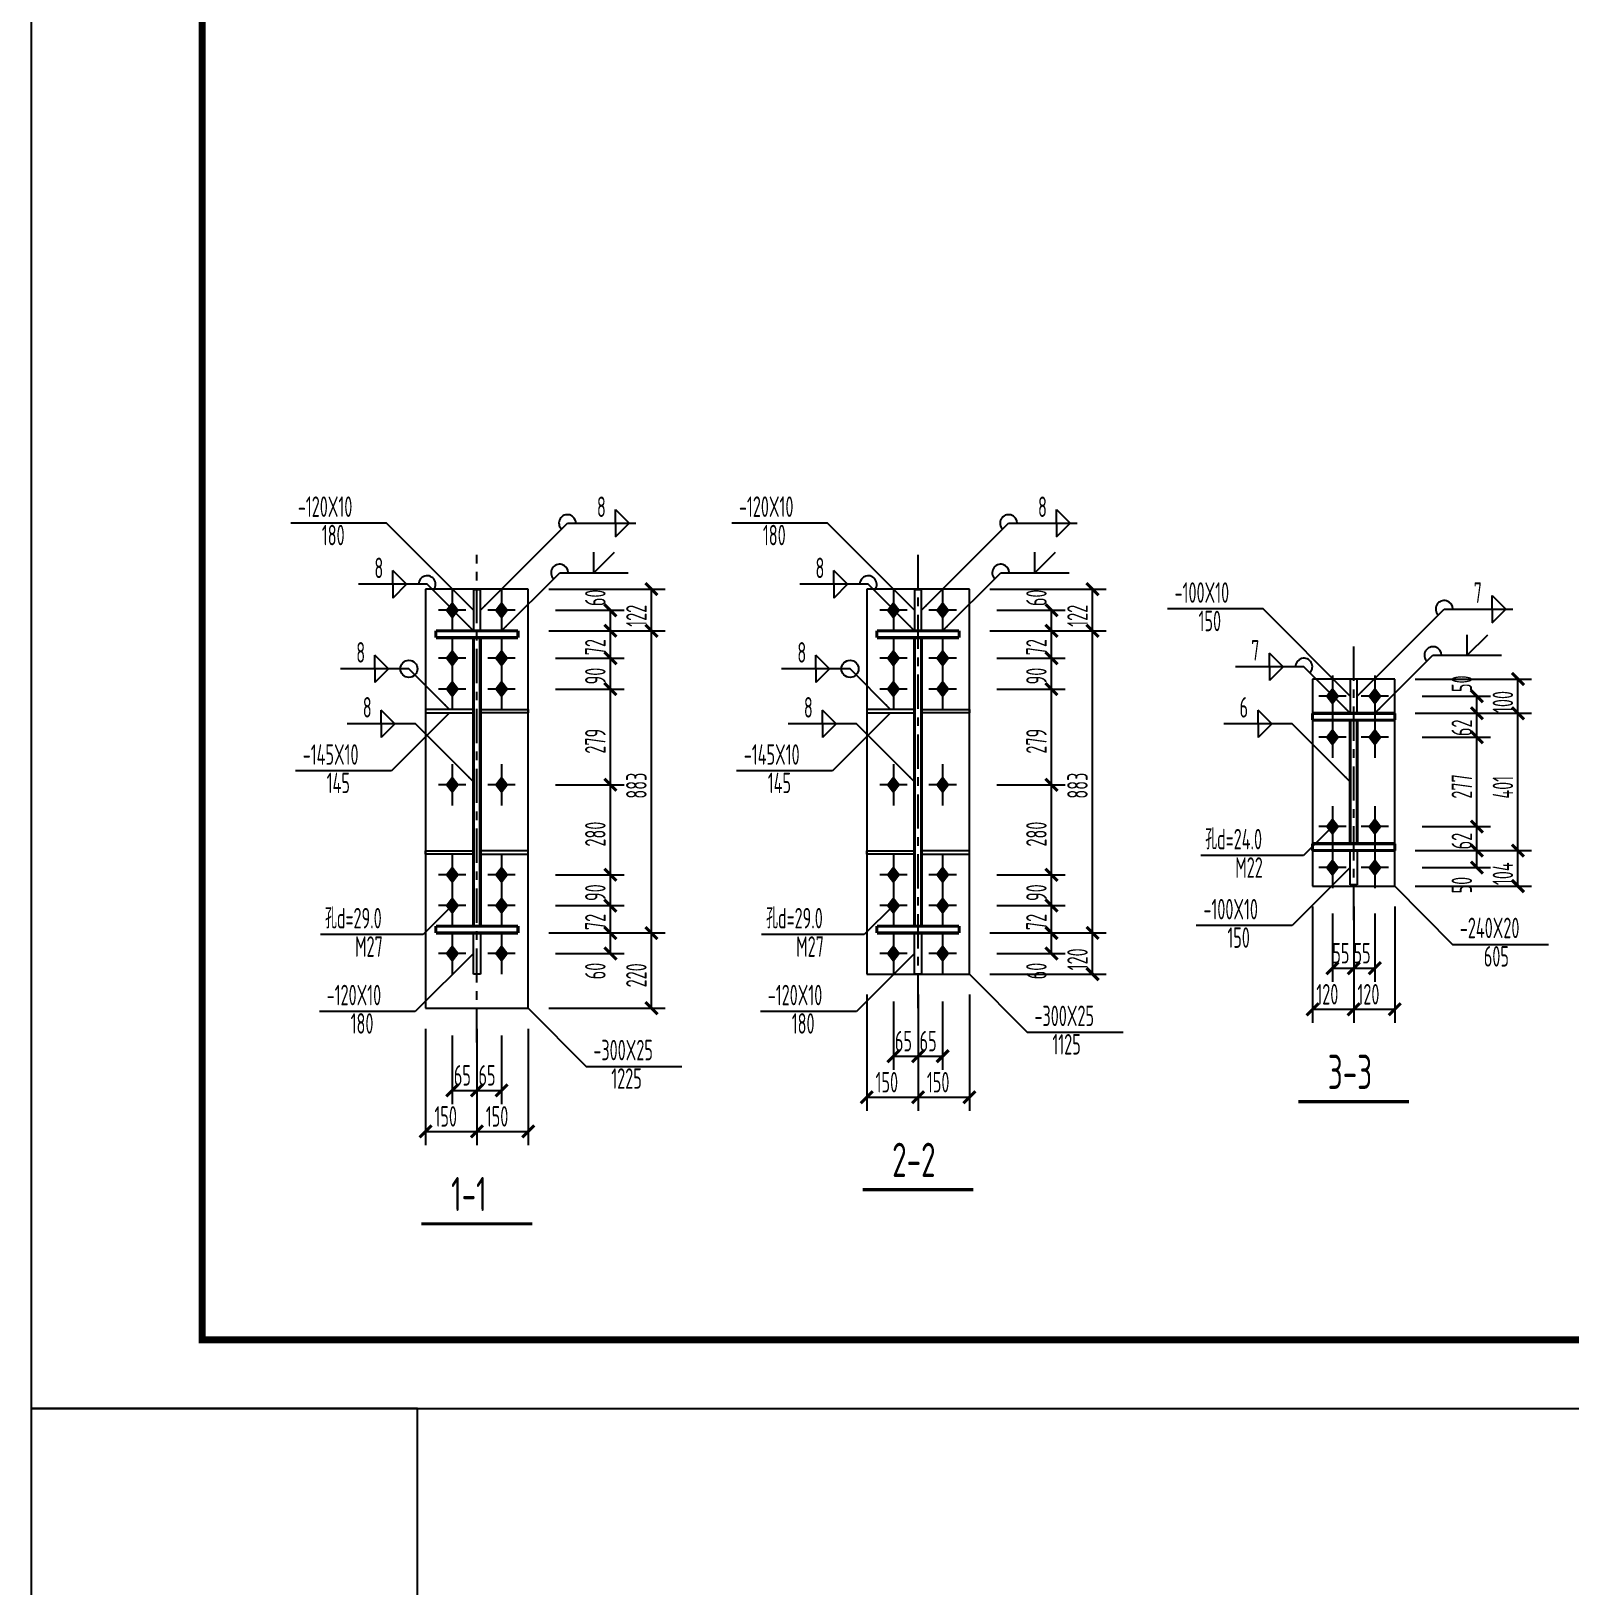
# Model space of a CAD drawing. Extents: x 9752569 to 9923256, y 1590558 to 2510207.
# Drawn here: x 9811806 to 9834289, y 1719389 to 1742107 of the extents above; entities that cross this region are included whole.
import ezdxf

# ---------------------------------------------------------------- set-up
doc = ezdxf.new("R2010")
doc.units = 0
doc.header["$LTSCALE"] = 1000
doc.header["$MEASUREMENT"] = 0
doc.linetypes.add('6', pattern=[8.75, 5, -1.25, 1.25, -1.25])
for name, color, linetype in [('10', 7, 'CONTINUOUS'), ('20', 2, 'CONTINUOUS'), ('PUB_TITLE', 4, 'CONTINUOUS'), ('尺寸标注', 86, 'CONTINUOUS'), ('焊缝标注', 6, 'CONTINUOUS'), ('螺栓孔标注', 6, 'CONTINUOUS'), ('钢板标注', 6, 'CONTINUOUS')]:
    doc.layers.add(name, color=color, linetype=linetype)
doc.styles.add('TSSD_REIN', font='atssdeng.shx', dxfattribs={"width": 0.7, "bigfont": 'atssdchn.shx'})

msp = doc.modelspace()

# ---------------------------------------------------------------- linework, layer by layer
at = {"layer": '10', "color": 7, "linetype": '6', "ltscale": 0.1}
for p, q in [((9818319.5, 1727328.6), (9818319.5, 1734453.6)), ((9824764.3, 1727828.6), (9824764.3, 1734453.6)), ((9831129.6, 1729113.6), (9831129.6, 1733138.6))]:
    msp.add_line(p, q, dxfattribs=at)
at = {"layer": '10', "color": 253, "ltscale": 0.1}
for p, q in [((9817959.5, 1733943.6), (9817959.5, 1733343.6)), ((9818679.5, 1733943.6), (9818679.5, 1733343.6)), ((9824404.3, 1733943.6), (9824404.3, 1733343.6)), ((9825124.3, 1733943.6), (9825124.3, 1733343.6)), ((9818159.5, 1733643.6), (9817759.5, 1733643.6)), ((9818879.5, 1733643.6), (9818479.5, 1733643.6)), ((9824604.3, 1733643.6), (9824204.3, 1733643.6)), ((9825324.3, 1733643.6), (9824924.3, 1733643.6)), ((9817959.5, 1733243.6), (9817959.5, 1732643.6)), ((9818679.5, 1733243.6), (9818679.5, 1732643.6)), ((9824404.3, 1733243.6), (9824404.3, 1732643.6)), ((9825124.3, 1733243.6), (9825124.3, 1732643.6)), ((9818159.5, 1732943.6), (9817759.5, 1732943.6)), ((9818879.5, 1732943.6), (9818479.5, 1732943.6)), ((9824604.3, 1732943.6), (9824204.3, 1732943.6)), ((9825324.3, 1732943.6), (9824924.3, 1732943.6)), ((9817959.5, 1732793.6), (9817959.5, 1732193.6)), ((9818679.5, 1732793.6), (9818679.5, 1732193.6)), ((9824404.3, 1732793.6), (9824404.3, 1732193.6)), ((9825124.3, 1732793.6), (9825124.3, 1732193.6)), ((9818159.5, 1732493.6), (9817759.5, 1732493.6)), ((9818879.5, 1732493.6), (9818479.5, 1732493.6)), ((9824604.3, 1732493.6), (9824204.3, 1732493.6)), ((9825324.3, 1732493.6), (9824924.3, 1732493.6)), ((9830819.6, 1732688.6), (9830819.6, 1732088.6)), ((9831439.6, 1732688.6), (9831439.6, 1732088.6)), ((9831019.6, 1732388.6), (9830619.6, 1732388.6)), ((9831639.6, 1732388.6), (9831239.6, 1732388.6)), ((9830819.6, 1732088.6), (9830819.6, 1731488.6)), ((9831439.6, 1732088.6), (9831439.6, 1731488.6)), ((9831019.6, 1731788.6), (9830619.6, 1731788.6)), ((9831639.6, 1731788.6), (9831239.6, 1731788.6)), ((9817959.5, 1731393.6), (9817959.5, 1730793.6)), ((9818679.5, 1731393.6), (9818679.5, 1730793.6)), ((9824404.3, 1731393.6), (9824404.3, 1730793.6)), ((9825124.3, 1731393.6), (9825124.3, 1730793.6)), ((9818159.5, 1731093.6), (9817759.5, 1731093.6)), ((9818879.5, 1731093.6), (9818479.5, 1731093.6)), ((9824604.3, 1731093.6), (9824204.3, 1731093.6)), ((9825324.3, 1731093.6), (9824924.3, 1731093.6)), ((9830819.6, 1730783.6), (9830819.6, 1730183.6)), ((9831439.6, 1730783.6), (9831439.6, 1730183.6)), ((9831019.6, 1730483.6), (9830619.6, 1730483.6)), ((9831639.6, 1730483.6), (9831239.6, 1730483.6)), ((9817959.5, 1730078.6), (9817959.5, 1729478.6)), ((9818679.5, 1730078.6), (9818679.5, 1729478.6)), ((9824404.3, 1730078.6), (9824404.3, 1729478.6)), ((9825124.3, 1730078.6), (9825124.3, 1729478.6)), ((9830819.6, 1730183.6), (9830819.6, 1729583.6)), ((9831439.6, 1730183.6), (9831439.6, 1729583.6)), ((9818159.5, 1729778.6), (9817759.5, 1729778.6)), ((9818879.5, 1729778.6), (9818479.5, 1729778.6)), ((9824604.3, 1729778.6), (9824204.3, 1729778.6)), ((9825324.3, 1729778.6), (9824924.3, 1729778.6)), ((9831019.6, 1729883.6), (9830619.6, 1729883.6)), ((9831639.6, 1729883.6), (9831239.6, 1729883.6)), ((9817959.5, 1729628.6), (9817959.5, 1729028.6)), ((9818679.5, 1729628.6), (9818679.5, 1729028.6)), ((9824404.3, 1729628.6), (9824404.3, 1729028.6)), ((9825124.3, 1729628.6), (9825124.3, 1729028.6)), ((9818159.5, 1729328.6), (9817759.5, 1729328.6)), ((9818879.5, 1729328.6), (9818479.5, 1729328.6)), ((9824604.3, 1729328.6), (9824204.3, 1729328.6)), ((9825324.3, 1729328.6), (9824924.3, 1729328.6)), ((9817959.5, 1728928.6), (9817959.5, 1728328.6)), ((9818679.5, 1728928.6), (9818679.5, 1728328.6)), ((9824404.3, 1728928.6), (9824404.3, 1728328.6)), ((9825124.3, 1728928.6), (9825124.3, 1728328.6)), ((9818159.5, 1728628.6), (9817759.5, 1728628.6)), ((9818879.5, 1728628.6), (9818479.5, 1728628.6)), ((9824604.3, 1728628.6), (9824204.3, 1728628.6)), ((9825324.3, 1728628.6), (9824924.3, 1728628.6))]:
    msp.add_line(p, q, dxfattribs=at)
at = {"layer": '10', "color": 3, "ltscale": 0.1, "const_width": 45}
for points in [[(9818919.5, 1733343.6), (9817719.5, 1733343.6)], [(9817719.5, 1733343.6), (9817719.5, 1733243.6)], [(9817719.5, 1733243.6), (9818919.5, 1733243.6)], [(9818269.5, 1729028.6), (9818269.5, 1733243.6)], [(9818369.5, 1729028.6), (9818369.5, 1733243.6)], [(9818919.5, 1733243.6), (9818919.5, 1733343.6)], [(9825364.3, 1733343.6), (9824164.3, 1733343.6)], [(9824164.3, 1733343.6), (9824164.3, 1733243.6)], [(9824164.3, 1733243.6), (9825364.3, 1733243.6)], [(9824714.3, 1729028.6), (9824714.3, 1733243.6)], [(9824814.3, 1729028.6), (9824814.3, 1733243.6)], [(9825364.3, 1733243.6), (9825364.3, 1733343.6)], [(9831729.6, 1732138.6), (9830529.6, 1732138.6)], [(9830529.6, 1732138.6), (9830529.6, 1732038.6)], [(9830529.6, 1732038.6), (9831729.6, 1732038.6)], [(9831079.6, 1730233.6), (9831079.6, 1732038.6)], [(9831179.6, 1730233.6), (9831179.6, 1732038.6)], [(9831729.6, 1732038.6), (9831729.6, 1732138.6)], [(9831729.6, 1730233.6), (9830529.6, 1730233.6)], [(9830529.6, 1730233.6), (9830529.6, 1730133.6)], [(9831729.6, 1730133.6), (9831729.6, 1730233.6)], [(9830529.6, 1730133.6), (9831729.6, 1730133.6)], [(9818919.5, 1729028.6), (9817719.5, 1729028.6)], [(9817719.5, 1729028.6), (9817719.5, 1728928.6)], [(9817719.5, 1728928.6), (9818919.5, 1728928.6)], [(9818919.5, 1728928.6), (9818919.5, 1729028.6)], [(9825364.3, 1729028.6), (9824164.3, 1729028.6)], [(9824164.3, 1729028.6), (9824164.3, 1728928.6)], [(9824164.3, 1728928.6), (9825364.3, 1728928.6)], [(9825364.3, 1728928.6), (9825364.3, 1729028.6)]]:
    msp.add_lwpolyline(points, dxfattribs=at)
at = {"layer": '10', "ltscale": 0.1, "const_width": 45}
for points in [[(9830319.6, 1726463.6), (9831939.6, 1726463.6)], [(9823954.3, 1725178.6), (9825574.3, 1725178.6)], [(9817509.5, 1724678.6), (9819129.5, 1724678.6)]]:
    msp.add_lwpolyline(points, dxfattribs=at)
at = {"layer": '10', "ltscale": 0.1}
for points in [[(9817959.5, 1733773.6), (9817859.5, 1733643.6), (9818059.5, 1733643.6), (9817959.5, 1733513.6)], [(9818679.5, 1733773.6), (9818579.5, 1733643.6), (9818779.5, 1733643.6), (9818679.5, 1733513.6)], [(9824404.3, 1733773.6), (9824304.3, 1733643.6), (9824504.3, 1733643.6), (9824404.3, 1733513.6)], [(9825124.3, 1733773.6), (9825024.3, 1733643.6), (9825224.3, 1733643.6), (9825124.3, 1733513.6)], [(9817959.5, 1733073.6), (9817859.5, 1732943.6), (9818059.5, 1732943.6), (9817959.5, 1732813.6)], [(9818679.5, 1733073.6), (9818579.5, 1732943.6), (9818779.5, 1732943.6), (9818679.5, 1732813.6)], [(9824404.3, 1733073.6), (9824304.3, 1732943.6), (9824504.3, 1732943.6), (9824404.3, 1732813.6)], [(9825124.3, 1733073.6), (9825024.3, 1732943.6), (9825224.3, 1732943.6), (9825124.3, 1732813.6)], [(9817959.5, 1732623.6), (9817859.5, 1732493.6), (9818059.5, 1732493.6), (9817959.5, 1732363.6)], [(9818679.5, 1732623.6), (9818579.5, 1732493.6), (9818779.5, 1732493.6), (9818679.5, 1732363.6)], [(9824404.3, 1732623.6), (9824304.3, 1732493.6), (9824504.3, 1732493.6), (9824404.3, 1732363.6)], [(9825124.3, 1732623.6), (9825024.3, 1732493.6), (9825224.3, 1732493.6), (9825124.3, 1732363.6)], [(9830819.6, 1732518.6), (9830719.6, 1732388.6), (9830919.6, 1732388.6), (9830819.6, 1732258.6)], [(9831439.6, 1732518.6), (9831339.6, 1732388.6), (9831539.6, 1732388.6), (9831439.6, 1732258.6)], [(9830819.6, 1731918.6), (9830719.6, 1731788.6), (9830919.6, 1731788.6), (9830819.6, 1731658.6)], [(9831439.6, 1731918.6), (9831339.6, 1731788.6), (9831539.6, 1731788.6), (9831439.6, 1731658.6)], [(9817959.5, 1731223.6), (9817859.5, 1731093.6), (9818059.5, 1731093.6), (9817959.5, 1730963.6)], [(9818679.5, 1731223.6), (9818579.5, 1731093.6), (9818779.5, 1731093.6), (9818679.5, 1730963.6)], [(9824404.3, 1731223.6), (9824304.3, 1731093.6), (9824504.3, 1731093.6), (9824404.3, 1730963.6)], [(9825124.3, 1731223.6), (9825024.3, 1731093.6), (9825224.3, 1731093.6), (9825124.3, 1730963.6)], [(9830819.6, 1730613.6), (9830719.6, 1730483.6), (9830919.6, 1730483.6), (9830819.6, 1730353.6)], [(9831439.6, 1730613.6), (9831339.6, 1730483.6), (9831539.6, 1730483.6), (9831439.6, 1730353.6)], [(9830819.6, 1730013.6), (9830719.6, 1729883.6), (9830919.6, 1729883.6), (9830819.6, 1729753.6)], [(9831439.6, 1730013.6), (9831339.6, 1729883.6), (9831539.6, 1729883.6), (9831439.6, 1729753.6)], [(9817959.5, 1729908.6), (9817859.5, 1729778.6), (9818059.5, 1729778.6), (9817959.5, 1729648.6)], [(9818679.5, 1729908.6), (9818579.5, 1729778.6), (9818779.5, 1729778.6), (9818679.5, 1729648.6)], [(9824404.3, 1729908.6), (9824304.3, 1729778.6), (9824504.3, 1729778.6), (9824404.3, 1729648.6)], [(9825124.3, 1729908.6), (9825024.3, 1729778.6), (9825224.3, 1729778.6), (9825124.3, 1729648.6)], [(9817959.5, 1729458.6), (9817859.5, 1729328.6), (9818059.5, 1729328.6), (9817959.5, 1729198.6)], [(9818679.5, 1729458.6), (9818579.5, 1729328.6), (9818779.5, 1729328.6), (9818679.5, 1729198.6)], [(9824404.3, 1729458.6), (9824304.3, 1729328.6), (9824504.3, 1729328.6), (9824404.3, 1729198.6)], [(9825124.3, 1729458.6), (9825024.3, 1729328.6), (9825224.3, 1729328.6), (9825124.3, 1729198.6)], [(9817959.5, 1728758.6), (9817859.5, 1728628.6), (9818059.5, 1728628.6), (9817959.5, 1728498.6)], [(9818679.5, 1728758.6), (9818579.5, 1728628.6), (9818779.5, 1728628.6), (9818679.5, 1728498.6)], [(9824404.3, 1728758.6), (9824304.3, 1728628.6), (9824504.3, 1728628.6), (9824404.3, 1728498.6)], [(9825124.3, 1728758.6), (9825024.3, 1728628.6), (9825224.3, 1728628.6), (9825124.3, 1728498.6)]]:
    msp.add_solid(points, dxfattribs=at)
at = {"layer": '20'}
for points in [[(9819069.5, 1733953.6), (9817569.5, 1733953.6)], [(9817569.5, 1733953.6), (9817569.5, 1727828.6)], [(9818369.5, 1733943.6), (9818269.5, 1733943.6)], [(9818269.5, 1733943.6), (9818269.5, 1733343.6)], [(9818369.5, 1733343.6), (9818369.5, 1733943.6)], [(9819069.5, 1727828.6), (9819069.5, 1733953.6)], [(9825514.3, 1733953.6), (9824014.3, 1733953.6)], [(9824014.3, 1733953.6), (9824014.3, 1728328.6)], [(9824814.3, 1733943.6), (9824714.3, 1733943.6)], [(9824714.3, 1733943.6), (9824714.3, 1733343.6)], [(9824814.3, 1733343.6), (9824814.3, 1733943.6)], [(9825514.3, 1728328.6), (9825514.3, 1733953.6)], [(9818269.5, 1733343.6), (9818369.5, 1733343.6)], [(9824714.3, 1733343.6), (9824814.3, 1733343.6)], [(9831729.6, 1732638.6), (9830529.6, 1732638.6)], [(9830529.6, 1732638.6), (9830529.6, 1729613.6)], [(9831179.6, 1732638.6), (9831079.6, 1732638.6)], [(9831079.6, 1732638.6), (9831079.6, 1732138.6)], [(9831179.6, 1732138.6), (9831179.6, 1732638.6)], [(9831729.6, 1729613.6), (9831729.6, 1732638.6)], [(9818269.5, 1732193.6), (9817569.5, 1732193.6)], [(9817569.5, 1732193.6), (9817569.5, 1732143.6)], [(9817569.5, 1732143.6), (9818269.5, 1732143.6)], [(9818269.5, 1732143.6), (9818269.5, 1732193.6)], [(9818369.5, 1732193.6), (9819069.5, 1732193.6)], [(9818369.5, 1732143.6), (9818369.5, 1732193.6)], [(9819069.5, 1732143.6), (9818369.5, 1732143.6)], [(9819069.5, 1732193.6), (9819069.5, 1732143.6)], [(9824714.3, 1732193.6), (9824014.3, 1732193.6)], [(9824014.3, 1732193.6), (9824014.3, 1732143.6)], [(9824014.3, 1732143.6), (9824714.3, 1732143.6)], [(9824714.3, 1732143.6), (9824714.3, 1732193.6)], [(9824814.3, 1732193.6), (9825514.3, 1732193.6)], [(9824814.3, 1732143.6), (9824814.3, 1732193.6)], [(9825514.3, 1732143.6), (9824814.3, 1732143.6)], [(9825514.3, 1732193.6), (9825514.3, 1732143.6)], [(9831079.6, 1732138.6), (9831179.6, 1732138.6)], [(9817569.5, 1730078.6), (9817569.5, 1730128.6)], [(9817569.5, 1730128.6), (9818269.5, 1730128.6)], [(9818269.5, 1730078.6), (9817569.5, 1730078.6)], [(9818269.5, 1730128.6), (9818269.5, 1730078.6)], [(9819069.5, 1730128.6), (9818369.5, 1730128.6)], [(9818369.5, 1730128.6), (9818369.5, 1730078.6)], [(9818369.5, 1730078.6), (9819069.5, 1730078.6)], [(9819069.5, 1730078.6), (9819069.5, 1730128.6)], [(9824014.3, 1730078.6), (9824014.3, 1730128.6)], [(9824014.3, 1730128.6), (9824714.3, 1730128.6)], [(9824714.3, 1730078.6), (9824014.3, 1730078.6)], [(9824714.3, 1730128.6), (9824714.3, 1730078.6)], [(9825514.3, 1730128.6), (9824814.3, 1730128.6)], [(9824814.3, 1730128.6), (9824814.3, 1730078.6)], [(9824814.3, 1730078.6), (9825514.3, 1730078.6)], [(9825514.3, 1730078.6), (9825514.3, 1730128.6)], [(9831079.6, 1730133.6), (9831179.6, 1730133.6)], [(9831079.6, 1729633.6), (9831079.6, 1730133.6)], [(9831179.6, 1730133.6), (9831179.6, 1729633.6)], [(9830529.6, 1729613.6), (9831729.6, 1729613.6)], [(9831179.6, 1729633.6), (9831079.6, 1729633.6)], [(9818269.5, 1728928.6), (9818369.5, 1728928.6)], [(9818269.5, 1728328.6), (9818269.5, 1728928.6)], [(9818369.5, 1728928.6), (9818369.5, 1728328.6)], [(9824714.3, 1728928.6), (9824814.3, 1728928.6)], [(9824714.3, 1728328.6), (9824714.3, 1728928.6)], [(9824814.3, 1728928.6), (9824814.3, 1728328.6)], [(9818369.5, 1728328.6), (9818269.5, 1728328.6)], [(9824014.3, 1728328.6), (9825514.3, 1728328.6)], [(9824814.3, 1728328.6), (9824714.3, 1728328.6)], [(9817569.5, 1727828.6), (9819069.5, 1727828.6)]]:
    msp.add_lwpolyline(points, dxfattribs=at)
at = {"layer": 'PUB_TITLE'}
msp.add_lwpolyline([(9811805.5, 1721982.8), (9895905.5, 1721982.8), (9895905.5, 1781382.8), (9811805.5, 1781382.8)], close=True, dxfattribs=at)
at = {"layer": 'PUB_TITLE', "const_width": 100}
msp.add_lwpolyline([(9814305.5, 1722982.8), (9894905.5, 1722982.8), (9894905.5, 1780382.8), (9814305.5, 1780382.8)], close=True, dxfattribs=at)
at = {"layer": 'PUB_TITLE', "color": 1}
msp.add_lwpolyline([(9811805.5, 1715670.4), (9817449, 1715670.4), (9817449, 1721982.8), (9811805.5, 1721982.8)], close=True, dxfattribs=at)
at = {"layer": '尺寸标注'}
for p, q in [((9819369.5, 1733953.6), (9821069.5, 1733953.6)), ((9820869.5, 1733343.6), (9820869.5, 1733953.6)), ((9825814.3, 1733953.6), (9827514.3, 1733953.6)), ((9827314.3, 1733343.6), (9827314.3, 1733953.6)), ((9819469.5, 1733643.6), (9820469.5, 1733643.6)), ((9820269.5, 1733343.6), (9820269.5, 1733643.6)), ((9825914.3, 1733643.6), (9826914.3, 1733643.6)), ((9826714.3, 1733343.6), (9826714.3, 1733643.6)), ((9819369.5, 1733343.6), (9821069.5, 1733343.6)), ((9819369.5, 1733343.6), (9821069.5, 1733343.6)), ((9819469.5, 1733343.6), (9820469.5, 1733343.6)), ((9819469.5, 1733343.6), (9820469.5, 1733343.6)), ((9820269.5, 1732943.6), (9820269.5, 1733343.6)), ((9820869.5, 1728928.6), (9820869.5, 1733343.6)), ((9825814.3, 1733343.6), (9827514.3, 1733343.6)), ((9825814.3, 1733343.6), (9827514.3, 1733343.6)), ((9825914.3, 1733343.6), (9826914.3, 1733343.6)), ((9825914.3, 1733343.6), (9826914.3, 1733343.6)), ((9826714.3, 1732943.6), (9826714.3, 1733343.6)), ((9827314.3, 1728928.6), (9827314.3, 1733343.6)), ((9819469.5, 1732943.6), (9820469.5, 1732943.6)), ((9819469.5, 1732943.6), (9820469.5, 1732943.6)), ((9820269.5, 1732493.6), (9820269.5, 1732943.6)), ((9825914.3, 1732943.6), (9826914.3, 1732943.6)), ((9825914.3, 1732943.6), (9826914.3, 1732943.6)), ((9826714.3, 1732493.6), (9826714.3, 1732943.6)), ((9819469.5, 1732493.6), (9820469.5, 1732493.6)), ((9819469.5, 1732493.6), (9820469.5, 1732493.6)), ((9820269.5, 1731093.6), (9820269.5, 1732493.6)), ((9825914.3, 1732493.6), (9826914.3, 1732493.6)), ((9825914.3, 1732493.6), (9826914.3, 1732493.6)), ((9826714.3, 1731093.6), (9826714.3, 1732493.6)), ((9832029.6, 1732638.6), (9833729.6, 1732638.6)), ((9833529.6, 1732138.6), (9833529.6, 1732638.6)), ((9832129.6, 1732388.6), (9833129.6, 1732388.6)), ((9832929.6, 1732138.6), (9832929.6, 1732388.6)), ((9832029.6, 1732138.6), (9833729.6, 1732138.6)), ((9832029.6, 1732138.6), (9833729.6, 1732138.6)), ((9832129.6, 1732138.6), (9833129.6, 1732138.6)), ((9832129.6, 1732138.6), (9833129.6, 1732138.6)), ((9832929.6, 1731788.6), (9832929.6, 1732138.6)), ((9833529.6, 1730133.6), (9833529.6, 1732138.6)), ((9832129.6, 1731788.6), (9833129.6, 1731788.6)), ((9832129.6, 1731788.6), (9833129.6, 1731788.6)), ((9832929.6, 1730483.6), (9832929.6, 1731788.6)), ((9819469.5, 1731093.6), (9820469.5, 1731093.6)), ((9819469.5, 1731093.6), (9820469.5, 1731093.6)), ((9820269.5, 1729778.6), (9820269.5, 1731093.6)), ((9825914.3, 1731093.6), (9826914.3, 1731093.6)), ((9825914.3, 1731093.6), (9826914.3, 1731093.6)), ((9826714.3, 1729778.6), (9826714.3, 1731093.6)), ((9832129.6, 1730483.6), (9833129.6, 1730483.6)), ((9832129.6, 1730483.6), (9833129.6, 1730483.6)), ((9832929.6, 1730133.6), (9832929.6, 1730483.6)), ((9832029.6, 1730133.6), (9833729.6, 1730133.6)), ((9832029.6, 1730133.6), (9833729.6, 1730133.6)), ((9832129.6, 1730133.6), (9833129.6, 1730133.6)), ((9832129.6, 1730133.6), (9833129.6, 1730133.6)), ((9832929.6, 1729883.6), (9832929.6, 1730133.6)), ((9833529.6, 1729613.6), (9833529.6, 1730133.6)), ((9819469.5, 1729778.6), (9820469.5, 1729778.6)), ((9819469.5, 1729778.6), (9820469.5, 1729778.6)), ((9820269.5, 1729328.6), (9820269.5, 1729778.6)), ((9825914.3, 1729778.6), (9826914.3, 1729778.6)), ((9825914.3, 1729778.6), (9826914.3, 1729778.6)), ((9826714.3, 1729328.6), (9826714.3, 1729778.6)), ((9832129.6, 1729883.6), (9833129.6, 1729883.6)), ((9832029.6, 1729613.6), (9833729.6, 1729613.6)), ((9819469.5, 1729328.6), (9820469.5, 1729328.6)), ((9819469.5, 1729328.6), (9820469.5, 1729328.6)), ((9820269.5, 1728928.6), (9820269.5, 1729328.6)), ((9825914.3, 1729328.6), (9826914.3, 1729328.6)), ((9825914.3, 1729328.6), (9826914.3, 1729328.6)), ((9826714.3, 1728928.6), (9826714.3, 1729328.6)), ((9830529.6, 1729313.6), (9830529.6, 1727613.6)), ((9831129.6, 1729313.6), (9831129.6, 1727613.6)), ((9831129.6, 1729313.6), (9831129.6, 1727613.6)), ((9831729.6, 1729313.6), (9831729.6, 1727613.6)), ((9830819.6, 1729213.6), (9830819.6, 1728213.6)), ((9831129.6, 1729213.6), (9831129.6, 1728213.6)), ((9831129.6, 1729213.6), (9831129.6, 1728213.6)), ((9831439.6, 1729213.6), (9831439.6, 1728213.6)), ((9819369.5, 1728928.6), (9821069.5, 1728928.6)), ((9819369.5, 1728928.6), (9821069.5, 1728928.6)), ((9819469.5, 1728928.6), (9820469.5, 1728928.6)), ((9819469.5, 1728928.6), (9820469.5, 1728928.6)), ((9820269.5, 1728628.6), (9820269.5, 1728928.6)), ((9820869.5, 1727828.6), (9820869.5, 1728928.6)), ((9825814.3, 1728928.6), (9827514.3, 1728928.6)), ((9825814.3, 1728928.6), (9827514.3, 1728928.6)), ((9825914.3, 1728928.6), (9826914.3, 1728928.6)), ((9825914.3, 1728928.6), (9826914.3, 1728928.6)), ((9826714.3, 1728628.6), (9826714.3, 1728928.6)), ((9827314.3, 1728328.6), (9827314.3, 1728928.6)), ((9819469.5, 1728628.6), (9820469.5, 1728628.6)), ((9825914.3, 1728628.6), (9826914.3, 1728628.6)), ((9830819.6, 1728413.6), (9831129.6, 1728413.6)), ((9831129.6, 1728413.6), (9831439.6, 1728413.6)), ((9825814.3, 1728328.6), (9827514.3, 1728328.6)), ((9824014.3, 1728028.6), (9824014.3, 1726328.6)), ((9824764.3, 1728028.6), (9824764.3, 1726328.6)), ((9824764.3, 1728028.6), (9824764.3, 1726328.6)), ((9825514.3, 1728028.6), (9825514.3, 1726328.6)), ((9819369.5, 1727828.6), (9821069.5, 1727828.6)), ((9824404.3, 1727928.6), (9824404.3, 1726928.6)), ((9824764.3, 1727928.6), (9824764.3, 1726928.6)), ((9824764.3, 1727928.6), (9824764.3, 1726928.6)), ((9825124.3, 1727928.6), (9825124.3, 1726928.6)), ((9830529.6, 1727813.6), (9831129.6, 1727813.6)), ((9831129.6, 1727813.6), (9831729.6, 1727813.6)), ((9817569.5, 1727528.6), (9817569.5, 1725828.6)), ((9818319.5, 1727528.6), (9818319.5, 1725828.6)), ((9818319.5, 1727528.6), (9818319.5, 1725828.6)), ((9819069.5, 1727528.6), (9819069.5, 1725828.6)), ((9817959.5, 1727428.6), (9817959.5, 1726428.6)), ((9818319.5, 1727428.6), (9818319.5, 1726428.6)), ((9818319.5, 1727428.6), (9818319.5, 1726428.6)), ((9818679.5, 1727428.6), (9818679.5, 1726428.6)), ((9824404.3, 1727128.6), (9824764.3, 1727128.6)), ((9824764.3, 1727128.6), (9825124.3, 1727128.6)), ((9817959.5, 1726628.6), (9818319.5, 1726628.6)), ((9818319.5, 1726628.6), (9818679.5, 1726628.6)), ((9824014.3, 1726528.6), (9824764.3, 1726528.6)), ((9824764.3, 1726528.6), (9825514.3, 1726528.6)), ((9817569.5, 1726028.6), (9818319.5, 1726028.6)), ((9818319.5, 1726028.6), (9819069.5, 1726028.6))]:
    msp.add_line(p, q, dxfattribs=at)
at = {"layer": '尺寸标注', "const_width": 45}
for points in [[(9820781.1, 1734042), (9820957.9, 1733865.2)], [(9827225.9, 1734042), (9827402.7, 1733865.2)], [(9820181.1, 1733732), (9820357.9, 1733555.2)], [(9826625.9, 1733732), (9826802.7, 1733555.2)], [(9820181.1, 1733432), (9820357.9, 1733255.2)], [(9820181.1, 1733432), (9820357.9, 1733255.2)], [(9820781.1, 1733432), (9820957.9, 1733255.2)], [(9820781.1, 1733432), (9820957.9, 1733255.2)], [(9826625.9, 1733432), (9826802.7, 1733255.2)], [(9826625.9, 1733432), (9826802.7, 1733255.2)], [(9827225.9, 1733432), (9827402.7, 1733255.2)], [(9827225.9, 1733432), (9827402.7, 1733255.2)], [(9820181.1, 1733032), (9820357.9, 1732855.2)], [(9820181.1, 1733032), (9820357.9, 1732855.2)], [(9826625.9, 1733032), (9826802.7, 1732855.2)], [(9826625.9, 1733032), (9826802.7, 1732855.2)], [(9833441.2, 1732727), (9833618, 1732550.2)], [(9820181.1, 1732582), (9820357.9, 1732405.2)], [(9820181.1, 1732582), (9820357.9, 1732405.2)], [(9826625.9, 1732582), (9826802.7, 1732405.2)], [(9826625.9, 1732582), (9826802.7, 1732405.2)], [(9832841.2, 1732477), (9833018, 1732300.2)], [(9832841.2, 1732227), (9833018, 1732050.2)], [(9832841.2, 1732227), (9833018, 1732050.2)], [(9833441.2, 1732227), (9833618, 1732050.2)], [(9833441.2, 1732227), (9833618, 1732050.2)], [(9832841.2, 1731877), (9833018, 1731700.2)], [(9832841.2, 1731877), (9833018, 1731700.2)], [(9820181.1, 1731182), (9820357.9, 1731005.2)], [(9820181.1, 1731182), (9820357.9, 1731005.2)], [(9826625.9, 1731182), (9826802.7, 1731005.2)], [(9826625.9, 1731182), (9826802.7, 1731005.2)], [(9832841.2, 1730572), (9833018, 1730395.2)], [(9832841.2, 1730572), (9833018, 1730395.2)], [(9832841.2, 1730222), (9833018, 1730045.2)], [(9832841.2, 1730222), (9833018, 1730045.2)], [(9833441.2, 1730222), (9833618, 1730045.2)], [(9833441.2, 1730222), (9833618, 1730045.2)], [(9832841.2, 1729972), (9833018, 1729795.2)], [(9820181.1, 1729867), (9820357.9, 1729690.2)], [(9820181.1, 1729867), (9820357.9, 1729690.2)], [(9826625.9, 1729867), (9826802.7, 1729690.2)], [(9826625.9, 1729867), (9826802.7, 1729690.2)], [(9833441.2, 1729702), (9833618, 1729525.2)], [(9820181.1, 1729417), (9820357.9, 1729240.2)], [(9820181.1, 1729417), (9820357.9, 1729240.2)], [(9826625.9, 1729417), (9826802.7, 1729240.2)], [(9826625.9, 1729417), (9826802.7, 1729240.2)], [(9820181.1, 1729017), (9820357.9, 1728840.2)], [(9820181.1, 1729017), (9820357.9, 1728840.2)], [(9820781.1, 1729017), (9820957.9, 1728840.2)], [(9820781.1, 1729017), (9820957.9, 1728840.2)], [(9826625.9, 1729017), (9826802.7, 1728840.2)], [(9826625.9, 1729017), (9826802.7, 1728840.2)], [(9827225.9, 1729017), (9827402.7, 1728840.2)], [(9827225.9, 1729017), (9827402.7, 1728840.2)], [(9820181.1, 1728717), (9820357.9, 1728540.2)], [(9826625.9, 1728717), (9826802.7, 1728540.2)], [(9827225.9, 1728417), (9827402.7, 1728240.2)], [(9830731.2, 1728325.2), (9830908, 1728502)], [(9831041.2, 1728325.2), (9831218, 1728502)], [(9831041.2, 1728325.2), (9831218, 1728502)], [(9831351.2, 1728325.2), (9831528, 1728502)], [(9820781.1, 1727917), (9820957.9, 1727740.2)], [(9830441.2, 1727725.2), (9830618, 1727902)], [(9831041.2, 1727725.2), (9831218, 1727902)], [(9831041.2, 1727725.2), (9831218, 1727902)], [(9831641.2, 1727725.2), (9831818, 1727902)], [(9824315.9, 1727040.2), (9824492.7, 1727217)], [(9824675.9, 1727040.2), (9824852.7, 1727217)], [(9824675.9, 1727040.2), (9824852.7, 1727217)], [(9825035.9, 1727040.2), (9825212.7, 1727217)], [(9817871.1, 1726540.2), (9818047.9, 1726717)], [(9818231.1, 1726540.2), (9818407.9, 1726717)], [(9818231.1, 1726540.2), (9818407.9, 1726717)], [(9818591.1, 1726540.2), (9818767.9, 1726717)], [(9823925.9, 1726440.2), (9824102.7, 1726617)], [(9824675.9, 1726440.2), (9824852.7, 1726617)], [(9824675.9, 1726440.2), (9824852.7, 1726617)], [(9825425.9, 1726440.2), (9825602.7, 1726617)], [(9817481.1, 1725940.2), (9817657.9, 1726117)], [(9818231.1, 1725940.2), (9818407.9, 1726117)], [(9818231.1, 1725940.2), (9818407.9, 1726117)], [(9818981.1, 1725940.2), (9819157.9, 1726117)]]:
    msp.add_lwpolyline(points, dxfattribs=at)
at = {"layer": '焊缝标注'}
for p, q in [((9820342.8, 1735115.9), (9820542.8, 1734915.9)), ((9820342.8, 1734915.9), (9820342.8, 1735115.9)), ((9826787.6, 1735115.9), (9826987.6, 1734915.9)), ((9826787.6, 1734915.9), (9826787.6, 1735115.9)), ((9818369.5, 1733643.6), (9819642.8, 1734915.9)), ((9819642.8, 1734915.9), (9820642.8, 1734915.9)), ((9820342.8, 1734715.9), (9820542.8, 1734915.9)), ((9820342.8, 1734915.9), (9820342.8, 1734715.9)), ((9824814.3, 1733643.6), (9826087.6, 1734915.9)), ((9826087.6, 1734915.9), (9827087.6, 1734915.9)), ((9826787.6, 1734715.9), (9826987.6, 1734915.9)), ((9826787.6, 1734915.9), (9826787.6, 1734715.9)), ((9820028.4, 1734191.8), (9820028.4, 1734491.8)), ((9820028.4, 1734191.8), (9820328.4, 1734491.8)), ((9826473.1, 1734191.8), (9826473.1, 1734491.8)), ((9826473.1, 1734191.8), (9826773.1, 1734491.8)), ((9817291.5, 1734023.2), (9817091.5, 1734223.2)), ((9817091.5, 1734023.2), (9817091.5, 1734223.2)), ((9818679.5, 1733343.6), (9819528.4, 1734191.8)), ((9819528.4, 1734191.8), (9820528.4, 1734191.8)), ((9823736.3, 1734023.2), (9823536.3, 1734223.2)), ((9823536.3, 1734023.2), (9823536.3, 1734223.2)), ((9825124.3, 1733343.6), (9825973.1, 1734191.8)), ((9825973.1, 1734191.8), (9826973.1, 1734191.8)), ((9817591.5, 1734023.2), (9816591.5, 1734023.2)), ((9817291.5, 1734023.2), (9817091.5, 1733823.2)), ((9817091.5, 1734023.2), (9817091.5, 1733823.2)), ((9818269.5, 1733343.6), (9817591.5, 1734023.2)), ((9824036.3, 1734023.2), (9823036.3, 1734023.2)), ((9823736.3, 1734023.2), (9823536.3, 1733823.2)), ((9823536.3, 1734023.2), (9823536.3, 1733823.2)), ((9824714.3, 1733343.6), (9824036.3, 1734023.2)), ((9833152.9, 1733860.9), (9833352.9, 1733660.9)), ((9833152.9, 1733660.9), (9833152.9, 1733860.9)), ((9831179.6, 1732388.6), (9832452.9, 1733660.9)), ((9832452.9, 1733660.9), (9833452.9, 1733660.9)), ((9833152.9, 1733460.9), (9833352.9, 1733660.9)), ((9833152.9, 1733660.9), (9833152.9, 1733460.9)), ((9832788.5, 1732986.8), (9832788.5, 1733286.8)), ((9832788.5, 1732986.8), (9833088.5, 1733286.8)), ((9817026.2, 1732788.3), (9816826.2, 1732988.3)), ((9816826.2, 1732788.3), (9816826.2, 1732988.3)), ((9823471, 1732788.3), (9823271, 1732988.3)), ((9823271, 1732788.3), (9823271, 1732988.3)), ((9830101.6, 1732818.2), (9829901.6, 1733018.2)), ((9829901.6, 1732818.2), (9829901.6, 1733018.2)), ((9831439.6, 1732138.6), (9832288.5, 1732986.8)), ((9832288.5, 1732986.8), (9833288.5, 1732986.8)), ((9817326.2, 1732788.3), (9816326.2, 1732788.3)), ((9817026.2, 1732788.3), (9816826.2, 1732588.3)), ((9816826.2, 1732788.3), (9816826.2, 1732588.3)), ((9817919.5, 1732193.6), (9817326.2, 1732788.3)), ((9823771, 1732788.3), (9822771, 1732788.3)), ((9823471, 1732788.3), (9823271, 1732588.3)), ((9823271, 1732788.3), (9823271, 1732588.3)), ((9824364.3, 1732193.6), (9823771, 1732788.3)), ((9830401.6, 1732818.2), (9829401.6, 1732818.2)), ((9830101.6, 1732818.2), (9829901.6, 1732618.2)), ((9829901.6, 1732818.2), (9829901.6, 1732618.2)), ((9831079.6, 1732138.6), (9830401.6, 1732818.2)), ((9817122, 1731985.6), (9816922, 1732185.6)), ((9816922, 1731985.6), (9816922, 1732185.6)), ((9823566.8, 1731985.6), (9823366.8, 1732185.6)), ((9823366.8, 1731985.6), (9823366.8, 1732185.6)), ((9829932.1, 1731985.6), (9829732.1, 1732185.6)), ((9829732.1, 1731985.6), (9829732.1, 1732185.6)), ((9817422, 1731985.6), (9816422, 1731985.6)), ((9817122, 1731985.6), (9816922, 1731785.6)), ((9816922, 1731985.6), (9816922, 1731785.6)), ((9818269.5, 1731136.1), (9817422, 1731985.6)), ((9823866.8, 1731985.6), (9822866.8, 1731985.6)), ((9823566.8, 1731985.6), (9823366.8, 1731785.6)), ((9823366.8, 1731985.6), (9823366.8, 1731785.6)), ((9824714.3, 1731136.1), (9823866.8, 1731985.6)), ((9830232.1, 1731985.6), (9829232.1, 1731985.6)), ((9829932.1, 1731985.6), (9829732.1, 1731785.6)), ((9829732.1, 1731985.6), (9829732.1, 1731785.6)), ((9831079.6, 1731136.1), (9830232.1, 1731985.6))]:
    msp.add_line(p, q, dxfattribs=at)
for centre in [(9817326.2, 1732788.3), (9823771, 1732788.3)]:
    msp.add_circle(centre, 125, dxfattribs=at)
for centre, start, end in [((9819642.8, 1734915.9), 0, 224.97719), ((9826087.6, 1734915.9), 0, 224.97719), ((9819528.4, 1734191.8), 0, 224.97719), ((9825973.1, 1734191.8), 0, 224.97719), ((9817591.5, 1734023.2), 314.93155, 180.00001), ((9824036.3, 1734023.2), 314.93155, 180.00001), ((9832452.9, 1733660.9), 0, 224.97719), ((9830401.6, 1732818.2), 314.93155, 180.00001), ((9832288.5, 1732986.8), 0, 224.97719)]:
    msp.add_arc(centre, 125, start, end, dxfattribs=at)
for points in [[(9818369.5, 1733643.6), (9818450.8, 1733703.7), (9818429.6, 1733724.9)], [(9824814.3, 1733643.6), (9824895.6, 1733703.7), (9824874.4, 1733724.9)], [(9818269.5, 1733343.6), (9818209.5, 1733425), (9818188.3, 1733403.8)], [(9818679.5, 1733343.6), (9818760.8, 1733403.7), (9818739.6, 1733424.9)], [(9824714.3, 1733343.6), (9824654.3, 1733425), (9824633, 1733403.8)], [(9825124.3, 1733343.6), (9825205.6, 1733403.7), (9825184.4, 1733424.9)], [(9817919.5, 1732193.6), (9817859.5, 1732275), (9817838.3, 1732253.8)], [(9824364.3, 1732193.6), (9824304.3, 1732275), (9824283, 1732253.8)], [(9831179.6, 1732388.6), (9831260.9, 1732448.6), (9831239.7, 1732469.9)], [(9831079.6, 1732138.6), (9831019.6, 1732220), (9830998.4, 1732198.8)], [(9831439.6, 1732138.6), (9831520.9, 1732198.6), (9831499.7, 1732219.9)], [(9818269.5, 1731136.1), (9818209.5, 1731217.5), (9818188.3, 1731196.3)], [(9824714.3, 1731136.1), (9824654.3, 1731217.5), (9824633, 1731196.3)], [(9831079.6, 1731136.1), (9831019.6, 1731217.5), (9830998.4, 1731196.3)]]:
    msp.add_solid(points, dxfattribs=at)
at = {"layer": '螺栓孔标注'}
for p, q in [((9830819.6, 1730483.6), (9830394.5, 1730060.2)), ((9830394.5, 1730060.2), (9828894.5, 1730060.2)), ((9817959.5, 1729328.6), (9817534.4, 1728905.2)), ((9824404.3, 1729328.6), (9823979.2, 1728905.2)), ((9817534.4, 1728905.2), (9816034.4, 1728905.2)), ((9823979.2, 1728905.2), (9822479.2, 1728905.2))]:
    msp.add_line(p, q, dxfattribs=at)
at = {"layer": '螺栓孔标注', "const_width": 10}
for points in [[(9830824.6, 1730483.6, 1), (9830814.6, 1730483.6, 1), (9830824.6, 1730483.6, 1)], [(9817964.5, 1729328.6, 1), (9817954.5, 1729328.6, 1), (9817964.5, 1729328.6, 1)], [(9824409.3, 1729328.6, 1), (9824399.3, 1729328.6, 1), (9824409.3, 1729328.6, 1)]]:
    msp.add_lwpolyline(points, format="xyb", dxfattribs=at)
at = {"layer": '钢板标注'}
for p, q in [((9816998.2, 1734917.9), (9815598.2, 1734917.9)), ((9818269.5, 1733643.6), (9816998.2, 1734917.9)), ((9823443, 1734917.9), (9822043, 1734917.9)), ((9824714.3, 1733643.6), (9823443, 1734917.9)), ((9829808.3, 1733662.9), (9828408.3, 1733662.9)), ((9831079.6, 1732388.6), (9829808.3, 1733662.9)), ((9817919.5, 1732143.6), (9817069.3, 1731296.7)), ((9824364.3, 1732143.6), (9823514.1, 1731296.7)), ((9817069.3, 1731296.7), (9815669.3, 1731296.7)), ((9823514.1, 1731296.7), (9822114.1, 1731296.7)), ((9831079.6, 1729883.6), (9830229.4, 1729036.7)), ((9831729.6, 1729613.6), (9832575.8, 1728762.7)), ((9830229.4, 1729036.7), (9828829.4, 1729036.7)), ((9818269.5, 1728628.6), (9817419.3, 1727781.7)), ((9824714.3, 1728628.6), (9823864.1, 1727781.7)), ((9832575.8, 1728762.7), (9833975.8, 1728762.7)), ((9825514.3, 1728328.6), (9826360.4, 1727477.7)), ((9817419.3, 1727781.7), (9816019.3, 1727781.7)), ((9819069.5, 1727828.6), (9819915.7, 1726977.7)), ((9823864.1, 1727781.7), (9822464.1, 1727781.7)), ((9826360.4, 1727477.7), (9827760.4, 1727477.7)), ((9819915.7, 1726977.7), (9821315.7, 1726977.7))]:
    msp.add_line(p, q, dxfattribs=at)
at = {"layer": '钢板标注', "const_width": 10}
for points in [[(9818274.5, 1733643.6, 1), (9818264.5, 1733643.6, 1), (9818274.5, 1733643.6, 1)], [(9824719.3, 1733643.6, 1), (9824709.3, 1733643.6, 1), (9824719.3, 1733643.6, 1)], [(9831084.6, 1732388.6, 1), (9831074.6, 1732388.6, 1), (9831084.6, 1732388.6, 1)], [(9817924.5, 1732143.6, 1), (9817914.5, 1732143.6, 1), (9817924.5, 1732143.6, 1)], [(9824369.3, 1732143.6, 1), (9824359.3, 1732143.6, 1), (9824369.3, 1732143.6, 1)], [(9831084.6, 1729883.6, 1), (9831074.6, 1729883.6, 1), (9831084.6, 1729883.6, 1)], [(9831734.6, 1729613.6, 1), (9831724.6, 1729613.6, 1), (9831734.6, 1729613.6, 1)], [(9818274.5, 1728628.6, 1), (9818264.5, 1728628.6, 1), (9818274.5, 1728628.6, 1)], [(9824719.3, 1728628.6, 1), (9824709.3, 1728628.6, 1), (9824719.3, 1728628.6, 1)], [(9825519.3, 1728328.6, 1), (9825509.3, 1728328.6, 1), (9825519.3, 1728328.6, 1)], [(9819074.5, 1727828.6, 1), (9819064.5, 1727828.6, 1), (9819074.5, 1727828.6, 1)]]:
    msp.add_lwpolyline(points, format="xyb", dxfattribs=at)

# ---------------------------------------------------------------- texts
at = {"layer": '10', "ltscale": 0.1, "style": 'TSSD_REIN', "width": 0.65}
for s, p in [('3-3', (9830751.6, 1726649.1)), ('2-2', (9824386.3, 1725364.1)), ('1-1', (9817941.5, 1724864.1))]:
    msp.add_text(s, height=500, dxfattribs=at).set_placement(p)
at = {"layer": '尺寸标注', "style": 'TSSD_REIN', "width": 0.6}
for s, p in [('60', (9820199.5, 1733704.8)), ('60', (9826644.3, 1733704.8)), ('122', (9820799.5, 1733403.6)), ('122', (9827244.3, 1733403.6)), ('72', (9820199.5, 1732986.1)), ('72', (9826644.3, 1732986.1)), ('90', (9820199.5, 1732561.1)), ('90', (9826644.3, 1732561.1)), ('50', (9832859.6, 1732449.8)), ('100', (9833459.6, 1732143.6)), ('62', (9832859.6, 1731806.1)), ('279', (9820199.5, 1731548.6)), ('279', (9826644.3, 1731548.6)), ('883', (9820799.5, 1730891.1)), ('883', (9827244.3, 1730891.1)), ('277', (9832859.6, 1730891.1)), ('401', (9833459.6, 1730891.1)), ('280', (9820199.5, 1730191.1)), ('280', (9826644.3, 1730191.1)), ('62', (9832859.6, 1730151.1)), ('104', (9833459.6, 1729628.6)), ('90', (9820199.5, 1729396.1)), ('90', (9826644.3, 1729396.1)), ('50', (9832859.6, 1729507.3)), ('72', (9820199.5, 1728971.1)), ('72', (9826644.3, 1728971.1)), ('120', (9827244.3, 1728383.6)), ('60', (9820199.5, 1728252.3)), ('220', (9820799.5, 1728133.6)), ('60', (9826644.3, 1728252.3))]:
    msp.add_text(s, height=300, rotation=90, dxfattribs=at).set_placement(p)
for s, p in [('55', (9830817.1, 1728483.6)), ('55', (9831127.1, 1728483.6)), ('120', (9830584.6, 1727883.6)), ('120', (9831184.6, 1727883.6)), ('65', (9824426.8, 1727198.6)), ('65', (9824786.8, 1727198.6)), ('65', (9817982, 1726698.6)), ('65', (9818342, 1726698.6)), ('150', (9824144.3, 1726598.6)), ('150', (9824894.3, 1726598.6)), ('150', (9817699.5, 1726098.6)), ('150', (9818449.5, 1726098.6))]:
    msp.add_text(s, height=300, dxfattribs=at).set_placement(p)
at = {"layer": '焊缝标注', "style": 'TSSD_REIN', "width": 0.6}
for s, p in [('8', (9820072.8, 1735005.9)), ('8', (9826517.6, 1735005.9)), ('8', (9816821.5, 1734113.2)), ('8', (9823266.3, 1734113.2)), ('7', (9832882.9, 1733750.9)), ('8', (9816556.2, 1732878.3)), ('8', (9823001, 1732878.3)), ('7', (9829631.6, 1732908.2)), ('8', (9816652, 1732075.6)), ('8', (9823096.8, 1732075.6)), ('6', (9829462.1, 1732075.6))]:
    msp.add_text(s, height=300, dxfattribs=at).set_placement(p)
at = {"layer": '螺栓孔标注', "style": 'TSSD_REIN', "width": 0.6}
for s, p in [('孔d=24.0', (9828962, 1730150.2)), ('M22', (9829399.5, 1729735.2)), ('孔d=29.0', (9816101.9, 1728995.2)), ('孔d=29.0', (9822546.7, 1728995.2)), ('M27', (9816539.4, 1728580.2)), ('M27', (9822984.2, 1728580.2))]:
    msp.add_text(s, height=300, dxfattribs=at).set_placement(p)
at = {"layer": '钢板标注', "style": 'TSSD_REIN', "width": 0.6}
for s, p in [('-120X10', (9815703.2, 1735007.9)), ('-120X10', (9822148, 1735007.9)), ('180', (9816053.2, 1734592.9)), ('180', (9822498, 1734592.9)), ('-100X10', (9828513.3, 1733752.9)), ('150', (9828863.3, 1733337.9)), ('-145X10', (9815774.3, 1731386.7)), ('-145X10', (9822219.1, 1731386.7)), ('145', (9816124.3, 1730971.7)), ('145', (9822569.1, 1730971.7)), ('-100X10', (9828934.4, 1729126.7)), ('-240X20', (9832680.8, 1728852.7)), ('150', (9829284.4, 1728711.7)), ('605', (9833030.8, 1728437.7)), ('-120X10', (9816124.3, 1727871.7)), ('-120X10', (9822569.1, 1727871.7)), ('180', (9816474.3, 1727456.7)), ('180', (9822919.1, 1727456.7)), ('-300X25', (9826465.4, 1727567.7)), ('-300X25', (9820020.7, 1727067.7)), ('1125', (9826727.9, 1727152.7)), ('1225', (9820283.2, 1726652.7))]:
    msp.add_text(s, height=300, dxfattribs=at).set_placement(p)

doc.saveas('drawing.dxf')
